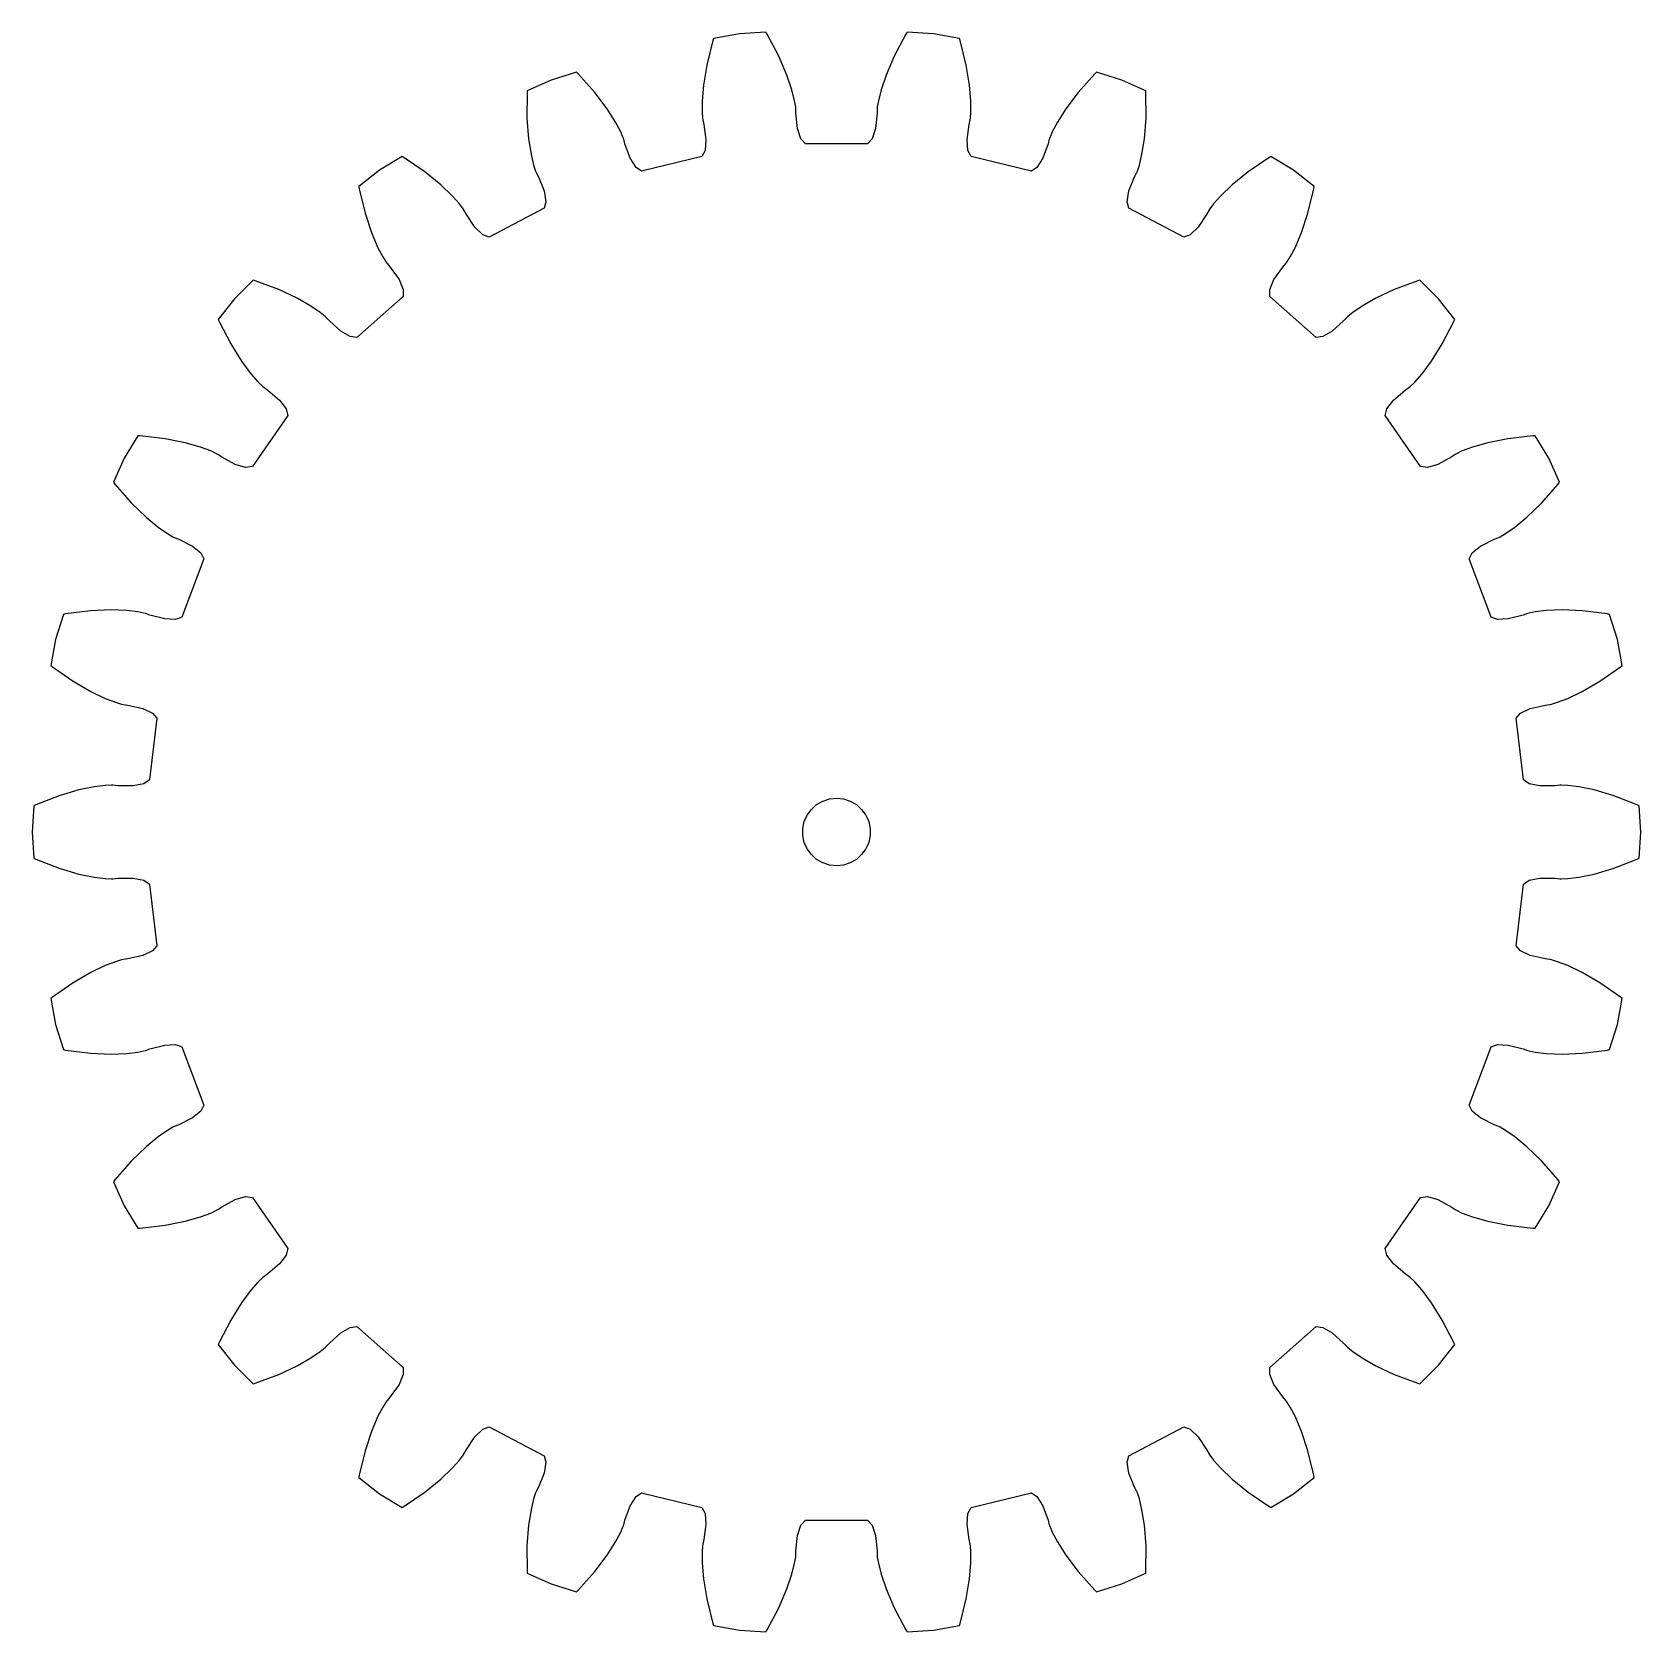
# Model space of a CAD drawing. Header units: metres. Extents: x -35.7 to 35.7, y -35.5 to 35.5.
import ezdxf

# ---------------------------------------------------------------- set-up
doc = ezdxf.new("R2010")
doc.units = ezdxf.units.M

msp = doc.modelspace()

# ---------------------------------------------------------------- linework, layer by layer
for p, q in [((-5.478, 35.086), (-5.749, 34.005)), ((-5.446, 35.18), (-5.478, 35.086)), ((-4.297, 35.391), (-5.446, 35.18)), ((-3.131, 35.461), (-4.297, 35.391)), ((-3.078, 35.378), (-3.131, 35.461)), ((-2.556, 34.392), (-3.078, 35.378)), ((3.078, 35.378), (2.556, 34.392)), ((3.131, 35.461), (3.078, 35.378)), ((4.297, 35.391), (3.131, 35.461)), ((5.446, 35.18), (4.297, 35.391)), ((5.478, 35.086), (5.446, 35.18)), ((5.749, 34.005), (5.478, 35.086)), ((-2.198, 33.56), (-2.556, 34.392)), ((2.556, 34.392), (2.198, 33.56)), ((-11.527, 33.682), (-12.642, 33.334)), ((-11.455, 33.613), (-11.527, 33.682)), ((-10.713, 32.781), (-11.455, 33.613)), ((-5.749, 34.005), (-5.897, 33.11)), ((-1.974, 32.898), (-2.198, 33.56)), ((2.198, 33.56), (1.974, 32.898)), ((5.897, 33.11), (5.749, 34.005)), ((11.455, 33.613), (10.713, 32.781)), ((11.527, 33.682), (11.455, 33.613)), ((12.642, 33.334), (11.527, 33.682)), ((-13.707, 32.855), (-13.715, 32.756)), ((-12.642, 33.334), (-13.707, 32.855)), ((-5.897, 33.11), (-5.956, 32.415)), ((-1.855, 32.423), (-1.974, 32.898)), ((1.974, 32.898), (1.855, 32.423)), ((5.956, 32.415), (5.897, 33.11)), ((13.707, 32.855), (12.642, 33.334)), ((13.715, 32.756), (13.707, 32.855)), ((-13.715, 32.756), (-13.72, 31.641)), ((-10.165, 32.058), (-10.713, 32.781)), ((-5.956, 32.415), (-5.958, 31.925)), ((-1.809, 32.146), (-1.855, 32.423)), ((-1.803, 32.073), (-1.809, 32.146)), ((1.809, 32.146), (1.803, 32.073)), ((1.855, 32.423), (1.809, 32.146)), ((5.958, 31.925), (5.956, 32.415)), ((10.713, 32.781), (10.165, 32.058)), ((13.72, 31.641), (13.715, 32.756)), ((-13.72, 31.641), (-13.65, 30.737)), ((-9.79, 31.47), (-10.165, 32.058)), ((-9.561, 31.037), (-9.79, 31.47)), ((-5.958, 31.925), (-5.936, 31.645)), ((-5.936, 31.645), (-5.925, 31.573)), ((-5.925, 31.573), (-5.876, 31.37)), ((-1.802, 31.865), (-1.803, 32.073)), ((-1.728, 31.189), (-1.802, 31.865)), ((1.802, 31.865), (1.728, 31.189)), ((1.803, 32.073), (1.802, 31.865)), ((5.876, 31.37), (5.925, 31.573)), ((5.925, 31.573), (5.936, 31.645)), ((5.936, 31.645), (5.958, 31.925)), ((9.79, 31.47), (9.561, 31.037)), ((10.165, 32.058), (9.79, 31.47)), ((13.65, 30.737), (13.72, 31.641)), ((-13.65, 30.737), (-13.54, 30.047)), ((-9.45, 30.779), (-9.561, 31.037)), ((-9.426, 30.71), (-9.45, 30.779)), ((-9.376, 30.508), (-9.426, 30.71)), ((-5.876, 31.37), (-5.786, 30.696)), ((-5.786, 30.696), (-5.826, 30.218)), ((-1.574, 30.734), (-1.728, 31.189)), ((-1.376, 30.508), (-1.574, 30.734)), ((1.574, 30.734), (1.376, 30.508)), ((1.728, 31.189), (1.574, 30.734)), ((5.786, 30.696), (5.876, 31.37)), ((5.826, 30.218), (5.786, 30.696)), ((9.426, 30.71), (9.376, 30.508)), ((9.45, 30.779), (9.426, 30.71)), ((9.561, 31.037), (9.45, 30.779)), ((13.54, 30.047), (13.65, 30.737)), ((-13.54, 30.047), (-13.425, 29.571)), ((-9.142, 29.869), (-9.376, 30.508)), ((-5.965, 29.95), (-8.637, 29.292)), ((-5.826, 30.218), (-5.965, 29.95)), ((1.376, 30.508), (-1.376, 30.508)), ((5.965, 29.95), (5.826, 30.218)), ((8.637, 29.292), (5.965, 29.95)), ((9.376, 30.508), (9.142, 29.869)), ((13.425, 29.571), (13.54, 30.047)), ((-20.252, 29.34), (-21.171, 28.62)), ((-19.252, 29.944), (-20.252, 29.34)), ((-19.166, 29.895), (-19.252, 29.944)), ((-18.246, 29.265), (-19.166, 29.895)), ((-17.542, 28.694), (-18.246, 29.265)), ((-13.425, 29.571), (-13.337, 29.304)), ((-13.337, 29.304), (-13.309, 29.237)), ((-13.309, 29.237), (-13.213, 29.053)), ((-8.884, 29.464), (-9.142, 29.869)), ((-8.637, 29.292), (-8.884, 29.464)), ((8.884, 29.464), (8.637, 29.292)), ((9.142, 29.869), (8.884, 29.464)), ((13.213, 29.053), (13.309, 29.237)), ((13.309, 29.237), (13.337, 29.304)), ((13.337, 29.304), (13.425, 29.571)), ((18.246, 29.265), (17.542, 28.694)), ((19.166, 29.895), (18.246, 29.265)), ((19.252, 29.944), (19.166, 29.895)), ((20.252, 29.34), (19.252, 29.944)), ((21.171, 28.62), (20.252, 29.34)), ((-21.171, 28.62), (-21.156, 28.522)), ((-21.156, 28.522), (-20.893, 27.438)), ((-17.037, 28.212), (-17.542, 28.694)), ((-13.213, 29.053), (-12.964, 28.42)), ((12.964, 28.42), (13.213, 29.053)), ((17.542, 28.694), (17.037, 28.212)), ((20.893, 27.438), (21.156, 28.522)), ((21.156, 28.522), (21.171, 28.62)), ((-16.711, 27.847), (-17.037, 28.212)), ((-16.541, 27.623), (-16.711, 27.847)), ((-12.964, 28.42), (-12.889, 27.945)), ((-12.889, 27.945), (-12.96, 27.653)), ((12.889, 27.945), (12.964, 28.42)), ((12.96, 27.653), (12.889, 27.945)), ((16.711, 27.847), (16.541, 27.623)), ((17.037, 28.212), (16.711, 27.847)), ((-20.893, 27.438), (-20.609, 26.577)), ((-16.502, 27.562), (-16.541, 27.623)), ((-16.404, 27.377), (-16.502, 27.562)), ((-16.025, 26.813), (-16.404, 27.377)), ((-12.96, 27.653), (-15.396, 26.374)), ((15.396, 26.374), (12.96, 27.653)), ((16.404, 27.377), (16.025, 26.813)), ((16.502, 27.562), (16.404, 27.377)), ((16.541, 27.623), (16.502, 27.562)), ((20.609, 26.577), (20.893, 27.438)), ((-20.609, 26.577), (-20.338, 25.934)), ((-15.677, 26.482), (-16.025, 26.813)), ((-15.396, 26.374), (-15.677, 26.482)), ((15.677, 26.482), (15.396, 26.374)), ((16.025, 26.813), (15.677, 26.482)), ((20.338, 25.934), (20.609, 26.577)), ((-20.338, 25.934), (-20.112, 25.499)), ((20.112, 25.499), (20.338, 25.934)), ((-20.112, 25.499), (-19.962, 25.261)), ((-19.962, 25.261), (-19.919, 25.203)), ((-19.919, 25.203), (-19.781, 25.046)), ((-19.781, 25.046), (-19.388, 24.491)), ((19.388, 24.491), (19.781, 25.046)), ((19.781, 25.046), (19.919, 25.203)), ((19.919, 25.203), (19.962, 25.261)), ((19.962, 25.261), (20.112, 25.499)), ((-25.859, 24.467), (-26.685, 23.641)), ((-25.764, 24.44), (-25.859, 24.467)), ((-24.72, 24.048), (-25.764, 24.44)), ((-19.388, 24.491), (-19.202, 24.049)), ((19.202, 24.049), (19.388, 24.491)), ((25.764, 24.44), (24.72, 24.048)), ((25.859, 24.467), (25.764, 24.44)), ((26.685, 23.641), (25.859, 24.467)), ((-26.685, 23.641), (-27.405, 22.721)), ((-23.899, 23.662), (-24.72, 24.048)), ((-23.293, 23.315), (-23.899, 23.662)), ((-19.201, 23.748), (-21.26, 21.923)), ((-19.202, 24.049), (-19.201, 23.748)), ((19.201, 23.748), (19.202, 24.049)), ((21.26, 21.923), (19.201, 23.748)), ((23.899, 23.662), (23.293, 23.315)), ((24.72, 24.048), (23.899, 23.662)), ((27.405, 22.721), (26.685, 23.641)), ((-22.889, 23.039), (-23.293, 23.315)), ((-22.671, 22.862), (-22.889, 23.039)), ((-22.618, 22.812), (-22.671, 22.862)), ((22.671, 22.862), (22.618, 22.812)), ((22.889, 23.039), (22.671, 22.862)), ((23.293, 23.315), (22.889, 23.039)), ((-27.405, 22.721), (-27.367, 22.63)), ((-27.367, 22.63), (-26.852, 21.641)), ((-22.479, 22.656), (-22.618, 22.812)), ((-21.976, 22.199), (-22.479, 22.656)), ((-21.559, 21.961), (-21.976, 22.199)), ((21.976, 22.199), (21.559, 21.961)), ((22.479, 22.656), (21.976, 22.199)), ((22.618, 22.812), (22.479, 22.656)), ((26.852, 21.641), (27.367, 22.63)), ((27.367, 22.63), (27.405, 22.721)), ((-26.852, 21.641), (-26.37, 20.873)), ((-21.26, 21.923), (-21.559, 21.961)), ((21.559, 21.961), (21.26, 21.923)), ((26.37, 20.873), (26.852, 21.641)), ((-26.37, 20.873), (-25.953, 20.313)), ((25.953, 20.313), (26.37, 20.873)), ((-25.953, 20.313), (-25.63, 19.945)), ((25.63, 19.945), (25.953, 20.313)), ((-25.63, 19.945), (-25.428, 19.75)), ((-25.428, 19.75), (-25.372, 19.704)), ((-25.372, 19.704), (-25.201, 19.585)), ((-25.201, 19.585), (-24.686, 19.14)), ((24.686, 19.14), (25.201, 19.585)), ((25.201, 19.585), (25.372, 19.704)), ((25.372, 19.704), (25.428, 19.75)), ((25.428, 19.75), (25.63, 19.945)), ((-24.686, 19.14), (-24.399, 18.755)), ((-24.399, 18.755), (-24.326, 18.463)), ((24.326, 18.463), (24.399, 18.755)), ((24.399, 18.755), (24.686, 19.14)), ((-24.326, 18.463), (-25.889, 16.198)), ((25.889, 16.198), (24.326, 18.463)), ((-30.963, 17.567), (-31.567, 16.568)), ((-30.864, 17.564), (-30.963, 17.567)), ((-29.756, 17.433), (-30.864, 17.564)), ((-28.867, 17.255), (-29.756, 17.433)), ((-28.196, 17.064), (-28.867, 17.255)), ((28.867, 17.255), (28.196, 17.064)), ((29.756, 17.433), (28.867, 17.255)), ((30.864, 17.564), (29.756, 17.433)), ((30.963, 17.567), (30.864, 17.564)), ((31.567, 16.568), (30.963, 17.567)), ((-31.567, 16.568), (-32.047, 15.503)), ((-27.738, 16.892), (-28.196, 17.064)), ((-27.483, 16.772), (-27.738, 16.892)), ((-27.42, 16.736), (-27.483, 16.772)), ((-27.248, 16.618), (-27.42, 16.736)), ((-26.65, 16.295), (-27.248, 16.618)), ((27.248, 16.618), (26.65, 16.295)), ((27.42, 16.736), (27.248, 16.618)), ((27.483, 16.772), (27.42, 16.736)), ((27.738, 16.892), (27.483, 16.772)), ((28.196, 17.064), (27.738, 16.892)), ((32.047, 15.503), (31.567, 16.568)), ((-26.188, 16.163), (-26.65, 16.295)), ((-25.889, 16.198), (-26.188, 16.163)), ((26.188, 16.163), (25.889, 16.198)), ((26.65, 16.295), (26.188, 16.163)), ((-32.047, 15.503), (-31.987, 15.423)), ((-31.987, 15.423), (-31.251, 14.586)), ((31.251, 14.586), (31.987, 15.423)), ((31.987, 15.423), (32.047, 15.503)), ((-31.251, 14.586), (-30.599, 13.955)), ((30.599, 13.955), (31.251, 14.586)), ((-30.599, 13.955), (-30.06, 13.512)), ((30.06, 13.512), (30.599, 13.955)), ((-30.06, 13.512), (-29.658, 13.232)), ((-29.658, 13.232), (-29.415, 13.091)), ((-29.415, 13.091), (-29.35, 13.059)), ((-29.35, 13.059), (-29.155, 12.985)), ((-29.155, 12.985), (-28.549, 12.676)), ((28.549, 12.676), (29.155, 12.985)), ((29.155, 12.985), (29.35, 13.059)), ((29.35, 13.059), (29.415, 13.091)), ((29.415, 13.091), (29.658, 13.232)), ((29.658, 13.232), (30.06, 13.512)), ((-28.549, 12.676), (-28.179, 12.371)), ((-28.179, 12.371), (-28.037, 12.105)), ((28.037, 12.105), (28.179, 12.371)), ((28.179, 12.371), (28.549, 12.676)), ((-28.037, 12.105), (-29.013, 9.532)), ((29.013, 9.532), (28.037, 12.105)), ((-34.267, 9.647), (-34.615, 8.532)), ((-34.17, 9.667), (-34.267, 9.647)), ((-33.064, 9.806), (-34.17, 9.667)), ((-32.158, 9.845), (-33.064, 9.806)), ((-31.46, 9.82), (-32.158, 9.845)), ((-30.974, 9.763), (-31.46, 9.82)), ((-30.698, 9.707), (-30.974, 9.763)), ((-30.629, 9.687), (-30.698, 9.707)), ((-30.433, 9.614), (-30.629, 9.687)), ((-29.775, 9.444), (-30.433, 9.614)), ((-29.295, 9.426), (-29.775, 9.444)), ((-29.013, 9.532), (-29.295, 9.426)), ((29.295, 9.426), (29.013, 9.532)), ((29.775, 9.444), (29.295, 9.426)), ((30.433, 9.614), (29.775, 9.444)), ((30.629, 9.687), (30.433, 9.614)), ((30.698, 9.707), (30.629, 9.687)), ((30.974, 9.763), (30.698, 9.707)), ((31.46, 9.82), (30.974, 9.763)), ((32.158, 9.845), (31.46, 9.82)), ((33.064, 9.806), (32.158, 9.845)), ((34.17, 9.667), (33.064, 9.806)), ((34.267, 9.647), (34.17, 9.667)), ((34.615, 8.532), (34.267, 9.647)), ((-34.615, 8.532), (-34.825, 7.383)), ((34.825, 7.383), (34.615, 8.532)), ((-34.825, 7.383), (-34.749, 7.32)), ((-34.749, 7.32), (-33.833, 6.683)), ((33.833, 6.683), (34.749, 7.32)), ((34.749, 7.32), (34.825, 7.383)), ((-33.833, 6.683), (-33.05, 6.227)), ((33.05, 6.227), (33.833, 6.683)), ((-33.05, 6.227), (-32.42, 5.925)), ((-32.42, 5.925), (-31.963, 5.75)), ((-31.963, 5.75), (-31.693, 5.671)), ((31.693, 5.671), (31.963, 5.75)), ((31.963, 5.75), (32.42, 5.925)), ((32.42, 5.925), (33.05, 6.227)), ((-31.693, 5.671), (-31.622, 5.656)), ((-31.622, 5.656), (-31.415, 5.63)), ((-31.415, 5.63), (-30.753, 5.475)), ((-30.753, 5.475), (-30.32, 5.268)), ((-30.119, 5.043), (-30.451, 2.312)), ((-30.32, 5.268), (-30.119, 5.043)), ((30.119, 5.043), (30.32, 5.268)), ((30.451, 2.312), (30.119, 5.043)), ((30.32, 5.268), (30.753, 5.475)), ((30.753, 5.475), (31.415, 5.63)), ((31.415, 5.63), (31.622, 5.656)), ((31.622, 5.656), (31.693, 5.671)), ((-30.7, 2.142), (-31.17, 2.044)), ((-30.451, 2.312), (-30.7, 2.142)), ((30.7, 2.142), (30.451, 2.312)), ((31.17, 2.044), (30.7, 2.142)), ((-34.45, 1.608), (-35.491, 1.209)), ((-33.58, 1.863), (-34.45, 1.608)), ((-32.896, 2.006), (-33.58, 1.863)), ((-32.41, 2.066), (-32.896, 2.006)), ((-32.129, 2.079), (-32.41, 2.066)), ((-32.057, 2.076), (-32.129, 2.079)), ((-31.85, 2.052), (-32.057, 2.076)), ((-31.17, 2.044), (-31.85, 2.052)), ((-0.61, 1.37), (-0.312, 1.467)), ((-0.312, 1.467), (0, 1.5)), ((0, 1.5), (0.312, 1.467)), ((0.312, 1.467), (0.61, 1.37)), ((31.85, 2.052), (31.17, 2.044)), ((32.057, 2.076), (31.85, 2.052)), ((32.129, 2.079), (32.057, 2.076)), ((32.41, 2.066), (32.129, 2.079)), ((32.896, 2.006), (32.41, 2.066)), ((33.58, 1.863), (32.896, 2.006)), ((34.45, 1.608), (33.58, 1.863)), ((35.491, 1.209), (34.45, 1.608)), ((-35.58, 1.166), (-35.651, 0)), ((-35.491, 1.209), (-35.58, 1.166)), ((-1.427, 0.464), (-1.299, 0.75)), ((-1.299, 0.75), (-1.115, 1.004)), ((-1.115, 1.004), (-0.882, 1.214)), ((-0.882, 1.214), (-0.61, 1.37)), ((0.61, 1.37), (0.882, 1.214)), ((0.882, 1.214), (1.115, 1.004)), ((1.115, 1.004), (1.299, 0.75)), ((1.299, 0.75), (1.427, 0.464)), ((35.58, 1.166), (35.491, 1.209)), ((35.651, 0), (35.58, 1.166)), ((-1.492, 0.157), (-1.427, 0.464)), ((-1.492, -0.157), (-1.492, 0.157)), ((1.427, 0.464), (1.492, 0.157)), ((1.492, 0.157), (1.492, -0.157)), ((35.58, -1.166), (35.651, 0)), ((-35.651, 0), (-35.58, -1.166)), ((-1.427, -0.464), (-1.492, -0.157)), ((-1.299, -0.75), (-1.427, -0.464)), ((1.427, -0.464), (1.299, -0.75)), ((1.492, -0.157), (1.427, -0.464)), ((-35.58, -1.166), (-35.491, -1.209)), ((-35.491, -1.209), (-34.45, -1.608)), ((-1.115, -1.004), (-1.299, -0.75)), ((-0.882, -1.214), (-1.115, -1.004)), ((-0.61, -1.37), (-0.882, -1.214)), ((-0.312, -1.467), (-0.61, -1.37)), ((0.61, -1.37), (0.312, -1.467)), ((0.882, -1.214), (0.61, -1.37)), ((1.115, -1.004), (0.882, -1.214)), ((1.299, -0.75), (1.115, -1.004)), ((34.45, -1.608), (35.491, -1.209)), ((35.491, -1.209), (35.58, -1.166)), ((-34.45, -1.608), (-33.58, -1.863)), ((-33.58, -1.863), (-32.896, -2.006)), ((-32.896, -2.006), (-32.41, -2.066)), ((-32.41, -2.066), (-32.129, -2.079)), ((-32.129, -2.079), (-32.057, -2.076)), ((-32.057, -2.076), (-31.85, -2.052)), ((-31.85, -2.052), (-31.17, -2.044)), ((-31.17, -2.044), (-30.7, -2.142)), ((0, -1.5), (-0.312, -1.467)), ((0.312, -1.467), (0, -1.5)), ((30.7, -2.142), (31.17, -2.044)), ((31.17, -2.044), (31.85, -2.052)), ((31.85, -2.052), (32.057, -2.076)), ((32.057, -2.076), (32.129, -2.079)), ((32.129, -2.079), (32.41, -2.066)), ((32.41, -2.066), (32.896, -2.006)), ((32.896, -2.006), (33.58, -1.863)), ((33.58, -1.863), (34.45, -1.608)), ((-30.7, -2.142), (-30.451, -2.312)), ((-30.451, -2.312), (-30.119, -5.043)), ((30.119, -5.043), (30.451, -2.312)), ((30.451, -2.312), (30.7, -2.142)), ((-31.693, -5.671), (-31.963, -5.75)), ((-31.622, -5.656), (-31.693, -5.671)), ((-31.415, -5.63), (-31.622, -5.656)), ((-30.753, -5.475), (-31.415, -5.63)), ((-30.32, -5.268), (-30.753, -5.475)), ((-30.119, -5.043), (-30.32, -5.268)), ((30.32, -5.268), (30.119, -5.043)), ((30.753, -5.475), (30.32, -5.268)), ((31.415, -5.63), (30.753, -5.475)), ((31.622, -5.656), (31.415, -5.63)), ((31.693, -5.671), (31.622, -5.656)), ((31.963, -5.75), (31.693, -5.671)), ((-33.05, -6.227), (-33.833, -6.683)), ((-32.42, -5.925), (-33.05, -6.227)), ((-31.963, -5.75), (-32.42, -5.925)), ((32.42, -5.925), (31.963, -5.75)), ((33.05, -6.227), (32.42, -5.925)), ((33.833, -6.683), (33.05, -6.227)), ((-33.833, -6.683), (-34.749, -7.32)), ((34.749, -7.32), (33.833, -6.683)), ((-34.749, -7.32), (-34.825, -7.383)), ((-34.825, -7.383), (-34.615, -8.532)), ((34.615, -8.532), (34.825, -7.383)), ((34.825, -7.383), (34.749, -7.32)), ((-34.615, -8.532), (-34.267, -9.647)), ((34.267, -9.647), (34.615, -8.532)), ((-34.267, -9.647), (-34.17, -9.667)), ((-34.17, -9.667), (-33.064, -9.806)), ((-33.064, -9.806), (-32.158, -9.845)), ((-32.158, -9.845), (-31.46, -9.82)), ((-31.46, -9.82), (-30.974, -9.763)), ((-30.974, -9.763), (-30.698, -9.707)), ((-30.698, -9.707), (-30.629, -9.687)), ((-30.629, -9.687), (-30.433, -9.614)), ((-30.433, -9.614), (-29.775, -9.444)), ((-29.775, -9.444), (-29.295, -9.426)), ((-29.295, -9.426), (-29.013, -9.532)), ((-29.013, -9.532), (-28.037, -12.105)), ((28.037, -12.105), (29.013, -9.532)), ((29.013, -9.532), (29.295, -9.426)), ((29.295, -9.426), (29.775, -9.444)), ((29.775, -9.444), (30.433, -9.614)), ((30.433, -9.614), (30.629, -9.687)), ((30.629, -9.687), (30.698, -9.707)), ((30.698, -9.707), (30.974, -9.763)), ((30.974, -9.763), (31.46, -9.82)), ((31.46, -9.82), (32.158, -9.845)), ((32.158, -9.845), (33.064, -9.806)), ((33.064, -9.806), (34.17, -9.667)), ((34.17, -9.667), (34.267, -9.647)), ((-28.037, -12.105), (-28.179, -12.371)), ((28.179, -12.371), (28.037, -12.105)), ((-28.549, -12.676), (-29.155, -12.985)), ((-28.179, -12.371), (-28.549, -12.676)), ((28.549, -12.676), (28.179, -12.371)), ((29.155, -12.985), (28.549, -12.676)), ((-30.06, -13.512), (-30.599, -13.955)), ((-29.658, -13.232), (-30.06, -13.512)), ((-29.415, -13.091), (-29.658, -13.232)), ((-29.35, -13.059), (-29.415, -13.091)), ((-29.155, -12.985), (-29.35, -13.059)), ((29.35, -13.059), (29.155, -12.985)), ((29.415, -13.091), (29.35, -13.059)), ((29.658, -13.232), (29.415, -13.091)), ((30.06, -13.512), (29.658, -13.232)), ((30.599, -13.955), (30.06, -13.512)), ((-30.599, -13.955), (-31.251, -14.586)), ((31.251, -14.586), (30.599, -13.955)), ((-31.251, -14.586), (-31.987, -15.423)), ((31.987, -15.423), (31.251, -14.586)), ((-31.987, -15.423), (-32.047, -15.503)), ((-32.047, -15.503), (-31.567, -16.568)), ((31.567, -16.568), (32.047, -15.503)), ((32.047, -15.503), (31.987, -15.423)), ((-27.248, -16.618), (-26.65, -16.295)), ((-26.65, -16.295), (-26.188, -16.163)), ((-26.188, -16.163), (-25.889, -16.198)), ((-25.889, -16.198), (-24.326, -18.463)), ((24.326, -18.463), (25.889, -16.198)), ((25.889, -16.198), (26.188, -16.163)), ((26.188, -16.163), (26.65, -16.295)), ((26.65, -16.295), (27.248, -16.618)), ((-31.567, -16.568), (-30.963, -17.567)), ((-28.867, -17.255), (-28.196, -17.064)), ((-28.196, -17.064), (-27.738, -16.892)), ((-27.738, -16.892), (-27.483, -16.772)), ((-27.483, -16.772), (-27.42, -16.736)), ((-27.42, -16.736), (-27.248, -16.618)), ((27.248, -16.618), (27.42, -16.736)), ((27.42, -16.736), (27.483, -16.772)), ((27.483, -16.772), (27.738, -16.892)), ((27.738, -16.892), (28.196, -17.064)), ((28.196, -17.064), (28.867, -17.255)), ((30.963, -17.567), (31.567, -16.568)), ((-30.963, -17.567), (-30.864, -17.564)), ((-30.864, -17.564), (-29.756, -17.433)), ((-29.756, -17.433), (-28.867, -17.255)), ((28.867, -17.255), (29.756, -17.433)), ((29.756, -17.433), (30.864, -17.564)), ((30.864, -17.564), (30.963, -17.567)), ((-24.326, -18.463), (-24.399, -18.755)), ((24.399, -18.755), (24.326, -18.463)), ((-24.686, -19.14), (-25.201, -19.585)), ((-24.399, -18.755), (-24.686, -19.14)), ((24.686, -19.14), (24.399, -18.755)), ((25.201, -19.585), (24.686, -19.14)), ((-25.63, -19.945), (-25.953, -20.313)), ((-25.428, -19.75), (-25.63, -19.945)), ((-25.372, -19.704), (-25.428, -19.75)), ((-25.201, -19.585), (-25.372, -19.704)), ((25.372, -19.704), (25.201, -19.585)), ((25.428, -19.75), (25.372, -19.704)), ((25.63, -19.945), (25.428, -19.75)), ((25.953, -20.313), (25.63, -19.945)), ((-25.953, -20.313), (-26.37, -20.873)), ((26.37, -20.873), (25.953, -20.313)), ((-26.37, -20.873), (-26.852, -21.641)), ((26.852, -21.641), (26.37, -20.873)), ((-26.852, -21.641), (-27.367, -22.63)), ((-21.976, -22.199), (-21.559, -21.961)), ((-21.559, -21.961), (-21.26, -21.923)), ((-21.26, -21.923), (-19.201, -23.748)), ((19.201, -23.748), (21.26, -21.923)), ((21.26, -21.923), (21.559, -21.961)), ((21.559, -21.961), (21.976, -22.199)), ((27.367, -22.63), (26.852, -21.641)), ((-27.367, -22.63), (-27.405, -22.721)), ((-27.405, -22.721), (-26.685, -23.641)), ((-22.671, -22.862), (-22.618, -22.812)), ((-22.618, -22.812), (-22.479, -22.656)), ((-22.479, -22.656), (-21.976, -22.199)), ((21.976, -22.199), (22.479, -22.656)), ((22.479, -22.656), (22.618, -22.812)), ((22.618, -22.812), (22.671, -22.862)), ((26.685, -23.641), (27.405, -22.721)), ((27.405, -22.721), (27.367, -22.63)), ((-23.899, -23.662), (-23.293, -23.315)), ((-23.293, -23.315), (-22.889, -23.039)), ((-22.889, -23.039), (-22.671, -22.862)), ((22.671, -22.862), (22.889, -23.039)), ((22.889, -23.039), (23.293, -23.315)), ((23.293, -23.315), (23.899, -23.662)), ((-26.685, -23.641), (-25.859, -24.467)), ((-25.764, -24.44), (-24.72, -24.048)), ((-24.72, -24.048), (-23.899, -23.662)), ((-19.202, -24.049), (-19.388, -24.491)), ((-19.201, -23.748), (-19.202, -24.049)), ((19.202, -24.049), (19.201, -23.748)), ((19.388, -24.491), (19.202, -24.049)), ((23.899, -23.662), (24.72, -24.048)), ((24.72, -24.048), (25.764, -24.44)), ((25.859, -24.467), (26.685, -23.641)), ((-25.859, -24.467), (-25.764, -24.44)), ((-19.388, -24.491), (-19.781, -25.046)), ((19.781, -25.046), (19.388, -24.491)), ((25.764, -24.44), (25.859, -24.467)), ((-20.112, -25.499), (-20.338, -25.934)), ((-19.962, -25.261), (-20.112, -25.499)), ((-19.919, -25.203), (-19.962, -25.261)), ((-19.781, -25.046), (-19.919, -25.203)), ((19.919, -25.203), (19.781, -25.046)), ((19.962, -25.261), (19.919, -25.203)), ((20.112, -25.499), (19.962, -25.261)), ((20.338, -25.934), (20.112, -25.499)), ((-20.338, -25.934), (-20.609, -26.577)), ((-15.677, -26.482), (-15.396, -26.374)), ((-15.396, -26.374), (-12.96, -27.653)), ((12.96, -27.653), (15.396, -26.374)), ((15.396, -26.374), (15.677, -26.482)), ((20.609, -26.577), (20.338, -25.934)), ((-20.609, -26.577), (-20.893, -27.438)), ((-16.404, -27.377), (-16.025, -26.813)), ((-16.025, -26.813), (-15.677, -26.482)), ((15.677, -26.482), (16.025, -26.813)), ((16.025, -26.813), (16.404, -27.377)), ((20.893, -27.438), (20.609, -26.577)), ((-20.893, -27.438), (-21.156, -28.522)), ((-16.711, -27.847), (-16.541, -27.623)), ((-16.541, -27.623), (-16.502, -27.562)), ((-16.502, -27.562), (-16.404, -27.377)), ((-12.96, -27.653), (-12.889, -27.945)), ((12.889, -27.945), (12.96, -27.653)), ((16.404, -27.377), (16.502, -27.562)), ((16.502, -27.562), (16.541, -27.623)), ((16.541, -27.623), (16.711, -27.847)), ((21.156, -28.522), (20.893, -27.438)), ((-17.542, -28.694), (-17.037, -28.212)), ((-17.037, -28.212), (-16.711, -27.847)), ((-12.964, -28.42), (-13.213, -29.053)), ((-12.889, -27.945), (-12.964, -28.42)), ((12.964, -28.42), (12.889, -27.945)), ((13.213, -29.053), (12.964, -28.42)), ((16.711, -27.847), (17.037, -28.212)), ((17.037, -28.212), (17.542, -28.694)), ((-21.156, -28.522), (-21.171, -28.62)), ((-21.171, -28.62), (-20.252, -29.34)), ((-18.246, -29.265), (-17.542, -28.694)), ((-13.213, -29.053), (-13.309, -29.237)), ((13.309, -29.237), (13.213, -29.053)), ((17.542, -28.694), (18.246, -29.265)), ((20.252, -29.34), (21.171, -28.62)), ((21.171, -28.62), (21.156, -28.522)), ((-20.252, -29.34), (-19.252, -29.944)), ((-19.252, -29.944), (-19.166, -29.895)), ((-19.166, -29.895), (-18.246, -29.265)), ((-13.425, -29.571), (-13.54, -30.047)), ((-13.337, -29.304), (-13.425, -29.571)), ((-13.309, -29.237), (-13.337, -29.304)), ((-9.376, -30.508), (-9.142, -29.869)), ((-9.142, -29.869), (-8.884, -29.464)), ((-8.884, -29.464), (-8.637, -29.292)), ((-8.637, -29.292), (-5.965, -29.95)), ((5.965, -29.95), (8.637, -29.292)), ((8.637, -29.292), (8.884, -29.464)), ((8.884, -29.464), (9.142, -29.869)), ((9.142, -29.869), (9.376, -30.508)), ((13.337, -29.304), (13.309, -29.237)), ((13.425, -29.571), (13.337, -29.304)), ((13.54, -30.047), (13.425, -29.571)), ((18.246, -29.265), (19.166, -29.895)), ((19.166, -29.895), (19.252, -29.944)), ((19.252, -29.944), (20.252, -29.34)), ((-13.54, -30.047), (-13.65, -30.737)), ((-9.426, -30.71), (-9.376, -30.508)), ((-5.965, -29.95), (-5.826, -30.218)), ((-5.826, -30.218), (-5.786, -30.696)), ((-1.574, -30.734), (-1.376, -30.508)), ((-1.376, -30.508), (1.376, -30.508)), ((1.376, -30.508), (1.574, -30.734)), ((5.786, -30.696), (5.826, -30.218)), ((5.826, -30.218), (5.965, -29.95)), ((9.376, -30.508), (9.426, -30.71)), ((13.65, -30.737), (13.54, -30.047)), ((-13.65, -30.737), (-13.72, -31.641)), ((-9.79, -31.47), (-9.561, -31.037)), ((-9.561, -31.037), (-9.45, -30.779)), ((-9.45, -30.779), (-9.426, -30.71)), ((-5.876, -31.37), (-5.925, -31.573)), ((-5.786, -30.696), (-5.876, -31.37)), ((-1.802, -31.865), (-1.728, -31.189)), ((-1.728, -31.189), (-1.574, -30.734)), ((1.574, -30.734), (1.728, -31.189)), ((1.728, -31.189), (1.802, -31.865)), ((5.876, -31.37), (5.786, -30.696)), ((5.925, -31.573), (5.876, -31.37)), ((9.426, -30.71), (9.45, -30.779)), ((9.45, -30.779), (9.561, -31.037)), ((9.561, -31.037), (9.79, -31.47)), ((13.72, -31.641), (13.65, -30.737)), ((-13.72, -31.641), (-13.715, -32.756)), ((-10.713, -32.781), (-10.165, -32.058)), ((-10.165, -32.058), (-9.79, -31.47)), ((-5.936, -31.645), (-5.958, -31.925)), ((-5.958, -31.925), (-5.956, -32.415)), ((-5.925, -31.573), (-5.936, -31.645)), ((-1.809, -32.146), (-1.803, -32.073)), ((-1.803, -32.073), (-1.802, -31.865)), ((1.802, -31.865), (1.803, -32.073)), ((1.803, -32.073), (1.809, -32.146)), ((5.936, -31.645), (5.925, -31.573)), ((5.958, -31.925), (5.936, -31.645)), ((5.956, -32.415), (5.958, -31.925)), ((9.79, -31.47), (10.165, -32.058)), ((10.165, -32.058), (10.713, -32.781)), ((13.715, -32.756), (13.72, -31.641)), ((-13.715, -32.756), (-13.707, -32.855)), ((-11.455, -33.613), (-10.713, -32.781)), ((-5.956, -32.415), (-5.897, -33.11)), ((-1.974, -32.898), (-1.855, -32.423)), ((-1.855, -32.423), (-1.809, -32.146)), ((1.809, -32.146), (1.855, -32.423)), ((1.855, -32.423), (1.974, -32.898)), ((5.897, -33.11), (5.956, -32.415)), ((10.713, -32.781), (11.455, -33.613)), ((13.707, -32.855), (13.715, -32.756)), ((-13.707, -32.855), (-12.642, -33.334)), ((-12.642, -33.334), (-11.527, -33.682)), ((-5.897, -33.11), (-5.749, -34.005)), ((-2.198, -33.56), (-1.974, -32.898)), ((1.974, -32.898), (2.198, -33.56)), ((5.749, -34.005), (5.897, -33.11)), ((11.527, -33.682), (12.642, -33.334)), ((12.642, -33.334), (13.707, -32.855)), ((-11.527, -33.682), (-11.455, -33.613)), ((-5.749, -34.005), (-5.478, -35.086)), ((-2.556, -34.392), (-2.198, -33.56)), ((2.198, -33.56), (2.556, -34.392)), ((5.478, -35.086), (5.749, -34.005)), ((11.455, -33.613), (11.527, -33.682)), ((-3.078, -35.378), (-2.556, -34.392)), ((2.556, -34.392), (3.078, -35.378)), ((-5.478, -35.086), (-5.446, -35.18)), ((-5.446, -35.18), (-4.297, -35.391)), ((-4.297, -35.391), (-3.131, -35.461)), ((-3.131, -35.461), (-3.078, -35.378)), ((3.078, -35.378), (3.131, -35.461)), ((3.131, -35.461), (4.297, -35.391)), ((4.297, -35.391), (5.446, -35.18)), ((5.446, -35.18), (5.478, -35.086))]:
    msp.add_line(p, q)

doc.saveas('drawing.dxf')
